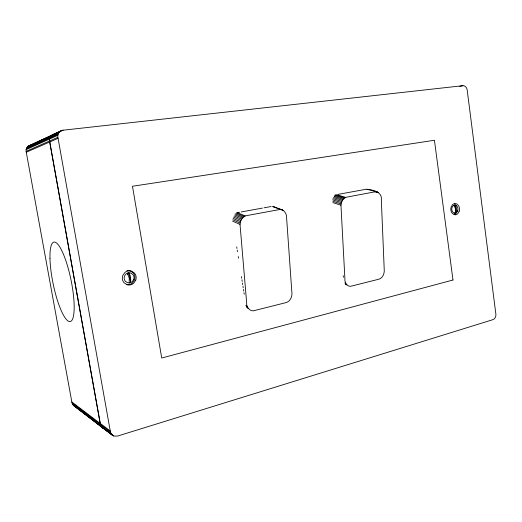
<?xml version="1.0" encoding="UTF-8"?>
<svg xmlns="http://www.w3.org/2000/svg" width="522" height="522" viewBox="0 0 522 522"><rect width="100%" height="100%" fill="white"/><g stroke="black" fill="none" stroke-linecap="round" stroke-linejoin="round"><path stroke-width="0.78" d="M377.041 191.874L375.24 191.783L347.535 196.97C342.497 197.329 340.331 203.41 341.088 207.769L344.892 278.572C344.285 282.519 347.691 287.935 352.128 285.932L378.13 279.387C382.796 278.715 384.799 273.123 384.192 268.954L381.341 200.063C382.358 192.096 374.065 190.125 367.769 189.355M240.016 224.362C240.146 220.271 242.939 215.619 247.402 215.475L278.317 209.779C283.315 207.945 287.152 213.759 286.63 218.242L291.811 291.609C292.692 296.202 290.186 302.186 285.103 302.838L255.232 310.355C250.449 312.574 246.077 307.217 246.645 302.662L240.016 224.362L232.636 221.171M127.596 273.234C130.872 272.484 130.891 280.125 130.637 282.493L129.247 282.78L129.202 278.141L127.596 273.234L127.877 274.826M57.811 135.296C58.223 132.223 61.165 129.952 64.219 130.082L462.355 85.752C465.278 85.034 467.32 88.296 467.288 90.861L495.769 313.291C496.383 315.817 495.287 319.255 492.448 319.803L117.502 436.092L113.757 436.027L102.208 427.446L100.452 424.412L49.61 140.973L57.831 137.319L57.811 135.296L49.597 139.022L49.505 140.999L100.355 424.451L102.11 427.485L108.119 431.694M60.389 131.185C56.754 133.456 50.399 133.945 49.492 139.048L26.1 149.664L26.113 151.387L71.99 402.808L73.576 405.529L102.834 427.994M49.597 139.022L49.818 138.082L58.046 134.317M26.1 149.664L27.092 147.328L29.082 145.716L54.79 134.05M457.148 211.234L455.863 213.576A5.696 4.365 88.9 0 1 454.91 214.346M454.995 213.087L455.856 210.098L455.256 207.28L453.996 205.472L454.851 205.296C456.757 207.227 457.37 210.568 455.85 212.904L454.949 213.087L455.85 212.904M61.257 130.689L51.978 135.094L50.086 137.227L26.635 148.046M334.367 196.357L335.959 194.954M236.603 213.009L237.288 212.669M28.332 146.147L51.978 135.094M27.659 146.689L63.195 130.128M27.092 147.328L50.595 136.412M50.699 136.386L58.953 132.555M50.184 137.201L58.431 133.397M26.302 148.829L49.714 138.108M26.113 151.387L49.505 140.999M26.328 152.235L49.74 141.958M49.844 141.932L58.072 138.317L57.831 137.319M29.082 145.716L30.765 145.227M459.758 86.384L462.923 85.641M128.993 272.954L127.629 273.241M129.247 282.78L130.637 282.493M453.951 205.472L454.851 205.296M238.078 212.526L239.65 212.239M241.229 211.952L262.501 208.082M264.073 207.795L271.166 206.51M338.145 194.36L366.679 189.166M366.888 189.212L377.889 192.213M374.822 191.685L378.685 192.742M73.576 405.529L75.742 406.553M336.683 194.68L345.649 197.355M335.046 194.934L344.748 197.838M334.954 195.809L343.9 198.504M334.191 196.631L343.124 199.332M333.519 197.59L342.445 200.311M332.964 198.673L341.877 201.414M332.527 199.854L341.44 202.614M332.971 201.329L341.134 203.88M332.808 202.608L340.97 205.179M273.352 206.627L282.428 209.916M272.334 206.49L283.368 210.464M237.027 212.565L245.229 215.912M236.753 213.387L244.192 216.441M235.057 213.792L243.226 217.172M234.933 214.986L242.352 218.072M234.189 216.03L241.595 219.129M233.569 217.191L240.968 220.317M233.099 218.464L240.492 221.609M232.786 219.795L240.172 222.966M345.486 284.275L346.947 284.947M274.135 206.96L274.813 207.332M245.895 305.664L247.258 306.499M246.41 306.773L247.78 307.608M247.063 307.752L248.433 308.593M454.603 204.03L456.43 205.727M102.208 427.446L112.928 435.635M100.348 423.492L110.266 431.015L111.016 433.723L112.178 435.113M71.892 401.992L100.257 423.531M100.452 424.412L110.37 431.975M71.99 402.808L100.355 424.451M111.512 433.86L112.765 434.826M82.77 411.943L84.049 412.922M101.079 426.096L111.016 433.723M72.551 404.315L100.981 426.135M109.372 432.66L113.757 436.027M74.959 406.331L79.416 409.757M80.695 410.736L90.254 418.083M91.526 419.062L99.813 425.43M101.092 426.409L111.538 434.474M73.015 404.968L101.49 426.865M346.23 284.607L344.84 282.807M246.971 307.119L246.182 305.54M58.072 138.317L110.266 431.015M128.967 272.954L130.611 282.487M236.707 246.893L236.968 248.498M237.223 250.103L237.477 251.708M238.241 256.524L238.495 258.129M241.432 276.588L241.686 278.193M241.94 279.799L242.195 281.404M242.449 283.009L242.704 284.614M242.958 286.219L243.213 287.824M243.467 289.429L243.722 291.041M243.976 292.646L244.231 294.251M343.202 275.701L343.437 277.306M454.806 205.296L455.204 208.343M455.406 209.864L455.804 212.904M126.265 284.575A7.23 6.936 -69.4 0 0 132.49 282.95L134.532 279.903A7.034 6.753 -69.4 0 0 133.351 273.006L130.435 270.996A7.23 6.936 -69.3 0 0 126.872 270.768M457.761 210.607L456.841 212.278A4.065 3.112 88.9 0 1 453.807 212.93L452.502 211.723A3.954 3.028 88.9 0 1 451.98 207.776L452.359 206.856A4.059 3.106 88.9 0 1 455.947 205.466L457.246 206.673A3.954 3.028 88.9 0 1 457.761 210.607M459.216 211.169L457.924 213.518A5.716 4.372 88.9 0 1 453.657 214.438L451.817 212.741A5.566 4.261 88.9 0 1 451.086 207.188L452.391 204.826A5.716 4.372 88.9 0 1 456.672 203.939L458.492 205.642A5.566 4.254 88.9 0 1 459.216 211.169M133.73 279.446L132.268 281.626A5.161 4.952 -69.6 0 1 127.414 282.656L125.319 281.227A5.024 4.822 -69.5 0 1 124.458 276.282L125.058 275.094A5.155 4.939 -69.5 0 1 130.794 273.084L132.882 274.52A5.024 4.822 -69.6 0 1 133.73 279.446M135.766 280.112L133.717 283.172A7.256 6.962 -69.6 0 1 126.892 284.64L123.936 282.63A7.067 6.779 -69.6 0 1 122.729 275.662L124.81 272.582A7.256 6.962 -69.6 0 1 131.648 271.166L134.578 273.189A7.067 6.779 -69.6 0 1 135.766 280.112M452.985 280.014L161.722 358.027L132.471 186.263L434.428 140.261L452.985 280.014M49.981 258.501A40.559 9.142 78.4 0 0 68.813 321.395A40.559 9.142 78.4 0 0 67.423 265.6A40.559 9.142 78.4 0 0 49.981 258.501"/></g></svg>
